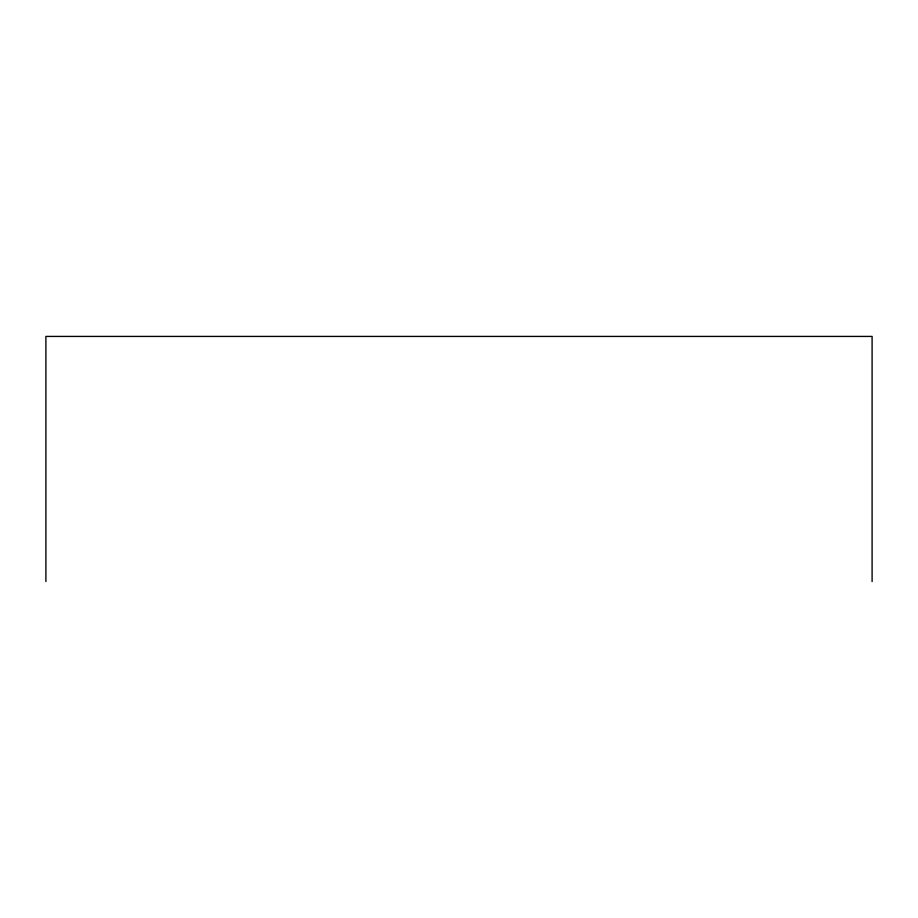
<?xml version="1.0" encoding="UTF-8"?>
<svg xmlns="http://www.w3.org/2000/svg" width="918" height="918" viewBox="0 0 918 918"><rect width="100%" height="100%" fill="white"/><g stroke="black" fill="none" stroke-linecap="round" stroke-linejoin="round"><path stroke-width="1.38" d="M872.1 581.576L872.1 336.424L45.9 336.424L45.9 581.576"/></g></svg>
